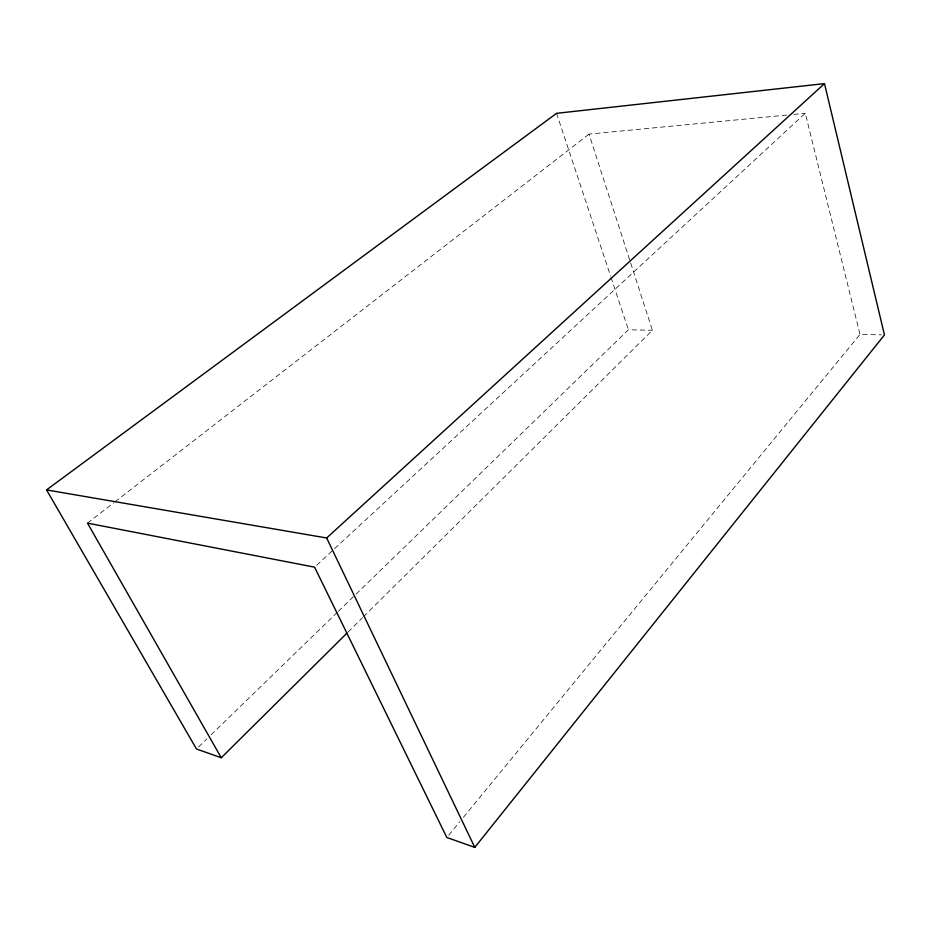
<?xml version="1.0" encoding="UTF-8"?>
<svg xmlns="http://www.w3.org/2000/svg" width="931" height="931" viewBox="0 0 931 931"><rect width="100%" height="100%" fill="white"/><g stroke="black" fill="none" stroke-linecap="round" stroke-linejoin="round"><path stroke-width="0.7" stroke-dasharray="4.66 3.49" d="M448.672 835.247L459.739 821.782M463.429 817.29L860.011 334.427L881.576 334.857M348.136 631.974L362.566 617.649M363.602 616.636L652.41 330.272L589.02 134.111L787.975 114.944M198.571 746.976L206.915 738.877M211.093 734.827L337.325 612.307M338.372 611.295L355.06 595.095M356.108 594.083L628.402 329.795L652.41 330.272M316.715 565.198L805.28 113.268L860.011 334.427M87.491 523.129L113.885 502.659M115.037 501.774L589.02 134.111M793.747 114.385L805.28 113.268M556.563 113.326L610.55 276.018M611.015 277.403L628.402 329.795"/><path stroke-width="1.4" d="M221.264 757.764L87.491 523.129L314.585 567.165L446.822 837.493L474.787 847.385L884.45 334.916L824.494 83.615L556.563 113.326L46.55 489.915L196.488 749.001L221.264 757.764L347.1 632.999M46.55 489.915L326.665 537.978L824.494 83.615M326.665 537.978L474.787 847.385"/></g></svg>
